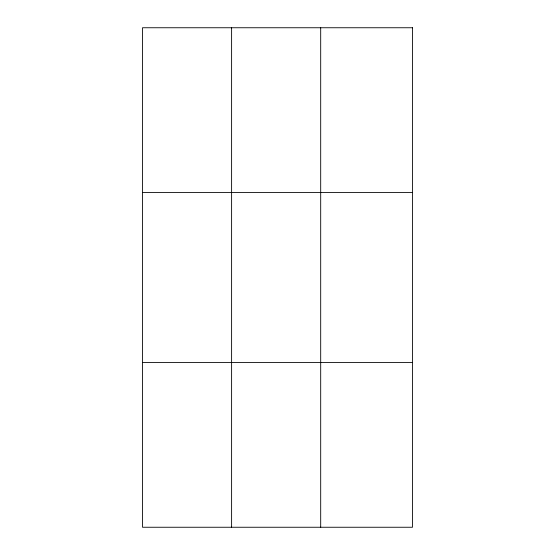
<?xml version="1.0" encoding="UTF-8"?>
<svg xmlns="http://www.w3.org/2000/svg" width="555" height="555" viewBox="0 0 555 555"><rect width="100%" height="100%" fill="white"/><g stroke="black" fill="none" stroke-linecap="round" stroke-linejoin="round"><path stroke-width="0.83" d="M231.608 27.75L231.608 527.25M320.693 27.75L320.693 527.25M142.517 192.585L412.483 192.585M142.517 362.415L412.483 362.415M412.483 27.75L412.483 527.25L142.517 527.25L142.517 27.75L412.483 27.75"/></g></svg>
